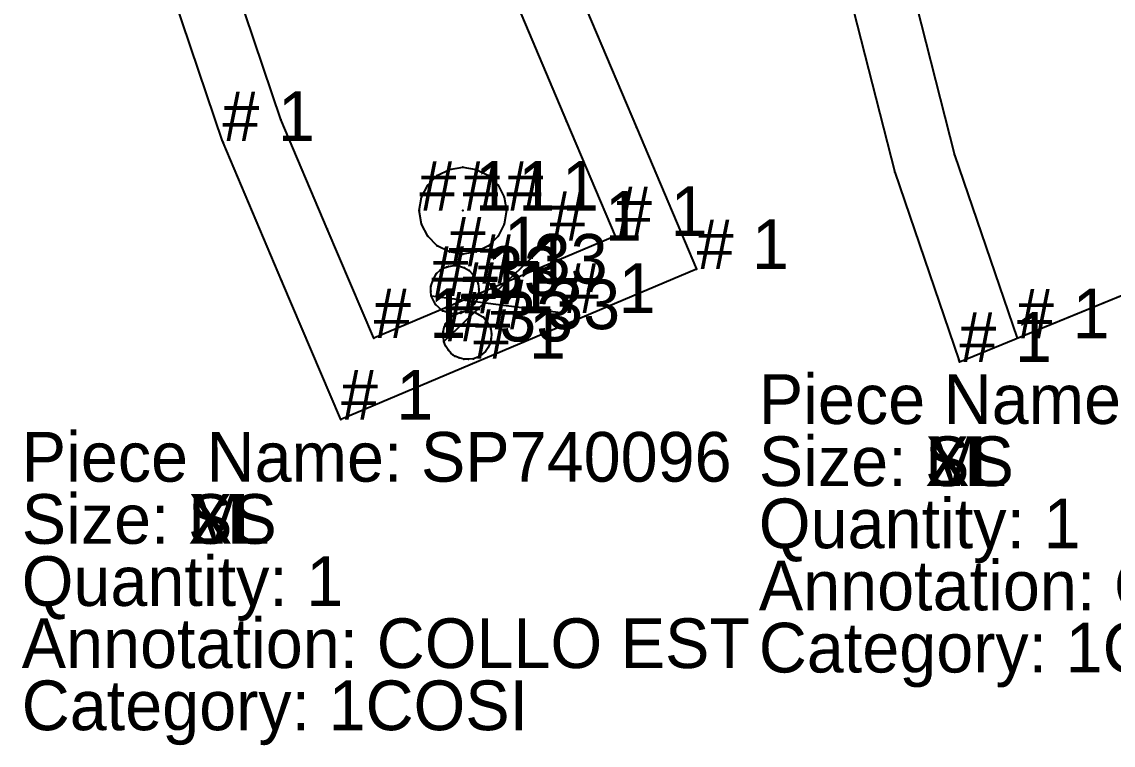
# Model space of a CAD drawing. Extents: x -10 to 8445, y -315 to 270.
# Drawn here: x 6908.9 to 7084.5, y -314.7 to -198.3 of the extents above; entities that cross this region are included whole.
import ezdxf

# ---------------------------------------------------------------- set-up
doc = ezdxf.new("R2010")
doc.units = 0

# ---------------------------------------------------------------- blocks, each defined once
blk = doc.blocks.new('SP740096-S_XS')
at = {"layer": '1'}
blk.add_lwpolyline([(-10631.1338, -549.8806), (-10628.5938, -584.0422), (-10624.9824, -618.1099), (-10621.7949, -637.6219), (-10617.8486, -656.9976), (-10613.7324, -673.5948), (-10608.8721, -689.9926), (-10599.2227, -712.7821), (-10589.5732, -735.5717), (-10646.7822, -759.7946), (-10656.2656, -737.5006), (-10665.748, -715.2067), (-10665.79, -715.0944), (-10665.832, -714.9781), (-10676.1504, -684.3038), (-10684.127, -652.9346), (-10690.3311, -618.1394), (-10694.0996, -582.9922), (-10694.1143, -582.8416), (-10696.0039, -560.3665)], dxfattribs=at)
at = {"layer": '13'}
blk.add_point((-10627.1709, -726.1744), dxfattribs=at)
at = {"layer": '14'}
blk.add_lwpolyline([(-10641.1172, -550.4667), (-10638.5469, -584.9994), (-10634.8965, -619.4321), (-10631.6436, -639.3873), (-10627.6045, -659.1956), (-10623.3271, -676.4185), (-10618.2773, -693.4279), (-10610.4805, -711.8448), (-10602.6846, -730.262), (-10641.4873, -746.6931), (-10648.9707, -729.1051), (-10656.4531, -711.5172), (-10666.5459, -681.5605), (-10674.3301, -650.9272), (-10680.4248, -616.6952), (-10684.1367, -582.1285), (-10686.0166, -559.8419)], dxfattribs=at)
at = {"layer": '2'}
for p in [(-10656.4531, -711.5172), (-10610.4805, -711.8448), (-10599.2227, -712.7821), (-10665.748, -715.2067), (-10627.1709, -719.1744), (-10634.1709, -726.1744), (-10634.1709, -726.1744), (-10620.1709, -726.1744), (-10620.1709, -726.1744), (-10648.9707, -729.1051), (-10613.2275, -731.0128), (-10602.6846, -730.262), (-10627.1709, -733.1744), (-10630.1699, -735.3966), (-10629.8164, -735.2682), (-10629.4629, -735.1398), (-10629.459, -735.1378), (-10627.7246, -735.0997), (-10631.3887, -736.3136), (-10626.1465, -735.8077), (-10625.0234, -737.1232), (-10589.5732, -735.5717), (-10656.2656, -737.5006), (-10632.3418, -738.3722), (-10624.7031, -737.9327), (-10624.7031, -737.9327), (-10632.2979, -739.1329), (-10632.2568, -739.8956), (-10632.2539, -739.8937), (-10632.2539, -739.8937), (-10624.6699, -739.6622), (-10630.4551, -742.2736), (-10627.4492, -742.4611), (-10627.4453, -742.4591), (-10626.6934, -742.339), (-10626.6885, -742.3634), (-10625.3779, -741.2394), (-10628.8184, -743.1251), (-10628.1338, -742.7931), (-10627.5029, -742.6847), (-10627.499, -742.6827), (-10625.1855, -742.5499), (-10624.5273, -742.9352), (-10623.8701, -743.3204), (-10611.0322, -742.63), (-10630.334, -745.7003), (-10629.833, -744.2628), (-10622.9551, -744.5372), (-10622.6895, -745.255), (-10622.6895, -745.255), (-10641.4873, -746.6931), (-10630.2861, -746.4596), (-10630.2383, -747.2189), (-10630.2383, -747.2189), (-10630.2344, -747.2169), (-10622.5986, -746.7706), (-10629.9746, -747.9357), (-10629.0625, -749.1505), (-10624.1162, -749.3439), (-10623.0996, -748.2072), (-10628.4414, -749.5968), (-10627.0059, -750.0997), (-10626.2461, -750.0529), (-10625.4854, -750.006), (-10625.4824, -750.005), (-10646.7822, -759.7946)]:
    blk.add_point(p, dxfattribs=at)
at = {"layer": '3'}
for p in [(-10665.832, -714.9781), (-10665.79, -715.0944), (-10629.332, -719.5222), (-10625.0088, -719.5222), (-10631.2813, -720.5179), (-10623.0605, -720.5179), (-10632.8271, -722.0647), (-10621.5146, -722.0647), (-10633.8232, -724.0132), (-10620.5186, -724.0132), (-10633.8223, -728.3358), (-10620.5195, -728.3358), (-10632.8271, -730.2842), (-10631.2803, -731.8311), (-10623.0615, -731.8311), (-10621.5146, -730.2842), (-10629.332, -732.8268), (-10625.0098, -732.8268), (-10628.5938, -735.0223), (-10626.8955, -735.3663), (-10630.8438, -735.762), (-10625.5488, -736.4357), (-10631.9658, -737.2935), (-10624.5908, -738.7963), (-10624.9375, -740.4913), (-10631.5898, -741.2628), (-10626.0049, -741.8396), (-10625.9326, -742.4076), (-10629.376, -743.6383), (-10629.0195, -742.7728), (-10623.3799, -743.9116), (-10630.1523, -744.9524), (-10622.7852, -744.8904), (-10622.7783, -747.5134), (-10622.5684, -746.0082), (-10629.5508, -748.5604), (-10628.7773, -749.4006), (-10623.5518, -748.8252), (-10627.7383, -749.8815), (-10624.7666, -749.7413)]:
    blk.add_point(p, dxfattribs=at)
at = {"layer": '4'}
blk.add_point((-10665.832, -714.9781, 10), dxfattribs=at)
at = {"layer": '8'}
for points in [[(-10634.1709, -726.1744), (-10633.8232, -724.0132), (-10632.8271, -722.0647), (-10631.2813, -720.5179), (-10629.332, -719.5222), (-10627.1709, -719.1744), (-10625.0088, -719.5222), (-10623.0605, -720.5179), (-10621.5146, -722.0647), (-10620.5186, -724.0132), (-10620.1709, -726.1744)], [(-10620.1709, -726.1744), (-10620.5195, -728.3358), (-10621.5146, -730.2842), (-10623.0615, -731.8311), (-10625.0098, -732.8268), (-10627.1709, -733.1744), (-10629.332, -732.8268), (-10631.2803, -731.8311), (-10632.8271, -730.2842), (-10633.8223, -728.3358), (-10634.1709, -726.1744)], [(-10630.2344, -747.2169), (-10613.2275, -731.0128)], [(-10632.2539, -739.8937), (-10632.2979, -739.1329), (-10632.3418, -738.3722), (-10631.9658, -737.2935), (-10631.3887, -736.3136), (-10630.8438, -735.762), (-10630.1699, -735.3966), (-10629.8164, -735.2682), (-10629.4629, -735.1398)], [(-10629.459, -735.1378), (-10628.5938, -735.0223), (-10627.7246, -735.0997), (-10626.8955, -735.3663), (-10626.1465, -735.8077), (-10625.5488, -736.4357), (-10625.0234, -737.1232), (-10624.7031, -737.9327)], [(-10624.7031, -737.9327), (-10624.5908, -738.7963), (-10624.6699, -739.6622), (-10624.9375, -740.4913), (-10625.3779, -741.2394), (-10626.0049, -741.8396), (-10626.6885, -742.3634), (-10627.499, -742.6827)], [(-10632.2568, -739.8956), (-10611.0322, -742.63)], [(-10627.5029, -742.6847), (-10629.0195, -742.7728), (-10630.4551, -742.2736), (-10631.5898, -741.2628), (-10632.2539, -739.8937)], [(-10630.2383, -747.2189), (-10630.2861, -746.4596), (-10630.334, -745.7003), (-10630.1523, -744.9524), (-10629.833, -744.2628), (-10629.376, -743.6383), (-10628.8184, -743.1251), (-10628.1338, -742.7931), (-10627.4492, -742.4611)], [(-10627.4453, -742.4591), (-10626.6934, -742.339), (-10625.9326, -742.4076), (-10625.1855, -742.5499), (-10624.5273, -742.9352), (-10623.8701, -743.3204), (-10623.3799, -743.9116), (-10622.9551, -744.5372), (-10622.7852, -744.8904), (-10622.6895, -745.255)], [(-10622.6895, -745.255), (-10622.5684, -746.0082), (-10622.5986, -746.7706), (-10622.7783, -747.5134), (-10623.0996, -748.2072), (-10623.5518, -748.8252), (-10624.1162, -749.3439), (-10624.7666, -749.7413), (-10625.4824, -750.005)], [(-10625.4854, -750.006), (-10626.2461, -750.0529), (-10627.0059, -750.0997), (-10627.7383, -749.8815), (-10628.4414, -749.5968), (-10628.7773, -749.4006), (-10629.0625, -749.1505), (-10629.5508, -748.5604), (-10629.9746, -747.9357), (-10630.2383, -747.2189)]]:
    blk.add_lwpolyline(points, dxfattribs=at)
at = {"layer": '1'}
for s, p in [('Piece Name: SP740096', (-10698.126, -769.7946)), ('Size: XS', (-10698.126, -779.7946))]:
    blk.add_text(s, height=8, dxfattribs=at).set_placement(p)
blk = doc.blocks.new('SP740096-S_S')
at = {"layer": '1'}
blk.add_lwpolyline([(-10631.1338, -549.881), (-10628.5938, -584.042), (-10624.9824, -618.11), (-10621.7959, -637.622), (-10617.8496, -656.998), (-10613.7324, -673.595), (-10608.8721, -689.993), (-10599.2236, -712.782), (-10589.5742, -735.572), (-10646.7822, -759.795), (-10656.2656, -737.501), (-10665.748, -715.207), (-10665.79, -715.095), (-10665.832, -714.978), (-10676.1504, -684.304), (-10684.1279, -652.935), (-10690.332, -618.14), (-10694.0996, -582.992), (-10694.1143, -582.841), (-10696.0039, -560.367)], dxfattribs=at)
at = {"layer": '13'}
blk.add_point((-10627.1719, -726.174), dxfattribs=at)
at = {"layer": '14'}
blk.add_lwpolyline([(-10641.1182, -550.467), (-10638.5479, -584.999), (-10634.8965, -619.432), (-10631.6436, -639.387), (-10627.6035, -659.196), (-10623.3281, -676.418), (-10618.2783, -693.428), (-10610.4805, -711.845), (-10602.6855, -730.262), (-10641.4883, -746.693), (-10648.9717, -729.105), (-10656.4541, -711.517), (-10666.5459, -681.561), (-10674.3301, -650.927), (-10680.4238, -616.695), (-10684.1377, -582.129), (-10686.0176, -559.842)], dxfattribs=at)
at = {"layer": '2'}
for p in [(-10656.4541, -711.517), (-10610.4805, -711.845), (-10599.2236, -712.782), (-10665.748, -715.207), (-10627.1719, -719.174), (-10634.1719, -726.174), (-10634.1719, -726.1741), (-10620.1719, -726.174), (-10620.1719, -726.1741), (-10648.9717, -729.105), (-10613.2275, -731.013), (-10602.6855, -730.262), (-10627.1719, -733.174), (-10630.1699, -735.397), (-10629.8164, -735.268), (-10629.4639, -735.14), (-10629.46, -735.138), (-10627.7256, -735.1), (-10631.3896, -736.314), (-10626.1465, -735.808), (-10625.0244, -737.123), (-10589.5742, -735.572), (-10656.2656, -737.501), (-10632.3418, -738.372), (-10624.7041, -737.9329), (-10624.7041, -737.933), (-10632.2979, -739.133), (-10632.2578, -739.896), (-10632.2539, -739.8939), (-10632.2539, -739.894), (-10624.6699, -739.662), (-10630.4561, -742.274), (-10627.4502, -742.461), (-10627.4463, -742.459), (-10626.6943, -742.339), (-10626.6885, -742.363), (-10625.3779, -741.239), (-10628.8184, -743.125), (-10628.1338, -742.793), (-10627.5039, -742.685), (-10627.5, -742.683), (-10625.1855, -742.55), (-10624.5283, -742.935), (-10623.8701, -743.32), (-10611.0322, -742.63), (-10630.334, -745.7), (-10629.834, -744.263), (-10622.9561, -744.537), (-10622.6904, -745.2549), (-10622.6904, -745.255), (-10641.4883, -746.693), (-10630.2861, -746.46), (-10630.2383, -747.2189), (-10630.2383, -747.219), (-10630.2344, -747.217), (-10622.5996, -746.771), (-10629.9756, -747.936), (-10629.0615, -749.151), (-10624.1162, -749.344), (-10623.0996, -748.207), (-10628.4424, -749.597), (-10627.0059, -750.1), (-10626.2461, -750.053), (-10625.4863, -750.006), (-10625.4824, -750.005), (-10646.7822, -759.795)]:
    blk.add_point(p, dxfattribs=at)
at = {"layer": '3'}
for p in [(-10665.832, -714.978), (-10665.79, -715.095), (-10629.332, -719.522), (-10625.0098, -719.522), (-10631.2822, -720.518), (-10623.0615, -720.518), (-10632.8281, -722.065), (-10621.5156, -722.065), (-10633.8242, -724.013), (-10620.5195, -724.013), (-10633.8223, -728.336), (-10620.5195, -728.336), (-10632.8281, -730.284), (-10631.2803, -731.831), (-10623.0615, -731.831), (-10621.5156, -730.284), (-10629.332, -732.827), (-10625.0098, -732.827), (-10628.5938, -735.022), (-10626.8965, -735.366), (-10630.8438, -735.762), (-10625.5498, -736.436), (-10631.9658, -737.293), (-10624.5918, -738.796), (-10624.9385, -740.491), (-10631.5898, -741.263), (-10626.0059, -741.84), (-10625.9336, -742.408), (-10629.376, -743.638), (-10629.0195, -742.773), (-10623.3799, -743.912), (-10630.1523, -744.952), (-10622.7861, -744.89), (-10622.7783, -747.513), (-10622.5684, -746.008), (-10629.5518, -748.56), (-10628.7783, -749.401), (-10623.5518, -748.825), (-10627.7383, -749.882), (-10624.7676, -749.741)]:
    blk.add_point(p, dxfattribs=at)
at = {"layer": '4'}
blk.add_point((-10665.832, -714.978, 10), dxfattribs=at)
at = {"layer": '8'}
for points in [[(-10634.1719, -726.174), (-10633.8242, -724.013), (-10632.8281, -722.065), (-10631.2822, -720.518), (-10629.332, -719.522), (-10627.1719, -719.174), (-10625.0098, -719.522), (-10623.0615, -720.518), (-10621.5156, -722.065), (-10620.5195, -724.013), (-10620.1719, -726.174)], [(-10620.1719, -726.1741), (-10620.5195, -728.336), (-10621.5156, -730.284), (-10623.0615, -731.831), (-10625.0098, -732.827), (-10627.1719, -733.174), (-10629.332, -732.827), (-10631.2803, -731.831), (-10632.8281, -730.284), (-10633.8223, -728.336), (-10634.1719, -726.1741)], [(-10630.2344, -747.217), (-10613.2275, -731.013)], [(-10632.2539, -739.8939), (-10632.2979, -739.133), (-10632.3418, -738.372), (-10631.9658, -737.293), (-10631.3896, -736.314), (-10630.8438, -735.762), (-10630.1699, -735.397), (-10629.8164, -735.268), (-10629.4639, -735.14)], [(-10629.46, -735.138), (-10628.5938, -735.022), (-10627.7256, -735.1), (-10626.8965, -735.366), (-10626.1465, -735.808), (-10625.5498, -736.436), (-10625.0244, -737.123), (-10624.7041, -737.9329)], [(-10624.7041, -737.933), (-10624.5918, -738.796), (-10624.6699, -739.662), (-10624.9385, -740.491), (-10625.3779, -741.239), (-10626.0059, -741.84), (-10626.6885, -742.363), (-10627.5, -742.683)], [(-10632.2578, -739.896), (-10611.0322, -742.63)], [(-10627.5039, -742.685), (-10629.0195, -742.773), (-10630.4561, -742.274), (-10631.5898, -741.263), (-10632.2539, -739.894)], [(-10630.2383, -747.2189), (-10630.2861, -746.46), (-10630.334, -745.7), (-10630.1523, -744.952), (-10629.834, -744.263), (-10629.376, -743.638), (-10628.8184, -743.125), (-10628.1338, -742.793), (-10627.4502, -742.461)], [(-10627.4463, -742.459), (-10626.6943, -742.339), (-10625.9336, -742.408), (-10625.1855, -742.55), (-10624.5283, -742.935), (-10623.8701, -743.32), (-10623.3799, -743.912), (-10622.9561, -744.537), (-10622.7861, -744.89), (-10622.6904, -745.2549)], [(-10622.6904, -745.255), (-10622.5684, -746.008), (-10622.5996, -746.771), (-10622.7783, -747.513), (-10623.0996, -748.207), (-10623.5518, -748.825), (-10624.1162, -749.344), (-10624.7676, -749.741), (-10625.4824, -750.005)], [(-10625.4863, -750.006), (-10626.2461, -750.053), (-10627.0059, -750.1), (-10627.7383, -749.882), (-10628.4424, -749.597), (-10628.7783, -749.401), (-10629.0615, -749.151), (-10629.5518, -748.56), (-10629.9756, -747.936), (-10630.2383, -747.219)]]:
    blk.add_lwpolyline(points, dxfattribs=at)
at = {"layer": '1'}
for s, p in [('# 1', (-10665.832, -714.978)), ('# 1', (-10589.5742, -735.572)), ('# 1', (-10646.7822, -759.795)), ('Piece Name: SP740096', (-10698.126, -769.7946)), ('Size: S', (-10698.126, -779.7946)), ('Quantity: 1', (-10698.126, -789.7946)), ('Annotation: COLLO EST', (-10698.126, -799.7946)), ('Category: 1COSI', (-10698.126, -809.7946))]:
    blk.add_text(s, height=8, dxfattribs=at).set_placement(p)
at = {"layer": '13'}
blk.add_text('# 1', height=8, dxfattribs=at).set_placement((-10627.1719, -726.174))
at = {"layer": '14'}
for p in [(-10602.6855, -730.262), (-10641.4883, -746.693)]:
    blk.add_text('# 1', height=8, dxfattribs=at).set_placement(p)
at = {"layer": '2'}
for s, p in [('# 1', (-10634.1719, -726.174)), ('# 1', (-10634.1719, -726.1741)), ('# 1', (-10620.1719, -726.174)), ('# 1', (-10620.1719, -726.1741)), ('# 1', (-10613.2275, -731.013)), ('# 1', (-10602.6855, -730.262)), ('# 1', (-10629.4639, -735.14)), ('# 1', (-10629.46, -735.138)), ('# 1', (-10589.5742, -735.572)), ('# 33', (-10624.7041, -737.9329)), ('# 1', (-10624.7041, -737.933)), ('# 1', (-10632.2578, -739.896)), ('# 33', (-10632.2539, -739.8939)), ('# 1', (-10632.2539, -739.894)), ('# 1', (-10627.5039, -742.685)), ('# 1', (-10627.5, -742.683)), ('# 1', (-10627.4502, -742.461)), ('# 1', (-10627.4463, -742.459)), ('# 1', (-10611.0322, -742.63)), ('# 33', (-10622.6904, -745.2549)), ('# 1', (-10641.4883, -746.693)), ('# 1', (-10622.6904, -745.255)), ('# 33', (-10630.2383, -747.2189)), ('# 1', (-10630.2383, -747.219)), ('# 1', (-10630.2344, -747.217)), ('# 1', (-10625.4863, -750.006)), ('# 1', (-10625.4824, -750.005)), ('# 1', (-10646.7822, -759.795))]:
    blk.add_text(s, height=8, dxfattribs=at).set_placement(p)
at = {"layer": '3'}
blk.add_text('# 1', height=8, dxfattribs=at).set_placement((-10665.832, -714.978))
at = {"layer": '4'}
blk.add_text('# 1', height=8, dxfattribs=at).set_placement((-10665.832, -714.978))
at = {"layer": '8'}
for s, p in [('# 1', (-10634.1719, -726.174)), ('# 1', (-10634.1719, -726.1741)), ('# 1', (-10620.1719, -726.174)), ('# 1', (-10620.1719, -726.1741)), ('# 1', (-10613.2275, -731.013)), ('# 1', (-10629.4639, -735.14)), ('# 1', (-10629.46, -735.138)), ('# 33', (-10624.7041, -737.9329)), ('# 1', (-10624.7041, -737.933)), ('# 1', (-10632.2578, -739.896)), ('# 33', (-10632.2539, -739.8939)), ('# 1', (-10632.2539, -739.894)), ('# 1', (-10627.5039, -742.685)), ('# 1', (-10627.5, -742.683)), ('# 1', (-10627.4502, -742.461)), ('# 1', (-10627.4463, -742.459)), ('# 1', (-10611.0322, -742.63)), ('# 33', (-10622.6904, -745.2549)), ('# 1', (-10622.6904, -745.255)), ('# 33', (-10630.2383, -747.2189)), ('# 1', (-10630.2383, -747.219)), ('# 1', (-10630.2344, -747.217)), ('# 1', (-10625.4863, -750.006)), ('# 1', (-10625.4824, -750.005))]:
    blk.add_text(s, height=8, dxfattribs=at).set_placement(p)
blk = doc.blocks.new('SP740096-S_M')
at = {"layer": '1'}
blk.add_lwpolyline([(-10631.1338, -549.8806), (-10628.5938, -584.0422), (-10624.9824, -618.1099), (-10621.7949, -637.6219), (-10617.8486, -656.9976), (-10613.7324, -673.5948), (-10608.8721, -689.9926), (-10599.2227, -712.7821), (-10589.5732, -735.5717), (-10646.7822, -759.7946), (-10656.2656, -737.5006), (-10665.748, -715.2067), (-10665.79, -715.0944), (-10665.832, -714.9781), (-10676.1504, -684.3038), (-10684.127, -652.9346), (-10690.3311, -618.1394), (-10694.0996, -582.9922), (-10694.1143, -582.8416), (-10696.0039, -560.3665)], dxfattribs=at)
at = {"layer": '13'}
blk.add_point((-10627.1709, -726.1744), dxfattribs=at)
at = {"layer": '14'}
blk.add_lwpolyline([(-10641.1172, -550.4667), (-10638.5469, -584.9994), (-10634.8965, -619.4321), (-10631.6436, -639.3873), (-10627.6045, -659.1956), (-10623.3271, -676.4185), (-10618.2773, -693.4279), (-10610.4805, -711.8448), (-10602.6846, -730.262), (-10641.4873, -746.6931), (-10648.9707, -729.1051), (-10656.4531, -711.5172), (-10666.5459, -681.5605), (-10674.3301, -650.9272), (-10680.4248, -616.6952), (-10684.1367, -582.1285), (-10686.0166, -559.8419)], dxfattribs=at)
at = {"layer": '2'}
for p in [(-10656.4531, -711.5172), (-10610.4805, -711.8448), (-10599.2227, -712.7821), (-10665.748, -715.2067), (-10627.1709, -719.1744), (-10634.1709, -726.1744), (-10634.1709, -726.1744), (-10620.1709, -726.1744), (-10620.1709, -726.1744), (-10648.9707, -729.1051), (-10613.2275, -731.0128), (-10602.6846, -730.262), (-10627.1709, -733.1744), (-10630.1699, -735.3966), (-10629.8164, -735.2682), (-10629.4629, -735.1398), (-10629.459, -735.1378), (-10627.7246, -735.0997), (-10631.3887, -736.3136), (-10626.1465, -735.8077), (-10625.0234, -737.1232), (-10589.5732, -735.5717), (-10656.2656, -737.5006), (-10632.3418, -738.3722), (-10624.7031, -737.9327), (-10624.7031, -737.9327), (-10632.2979, -739.1329), (-10632.2568, -739.8956), (-10632.2539, -739.8937), (-10632.2539, -739.8937), (-10624.6699, -739.6622), (-10630.4551, -742.2736), (-10627.4492, -742.4611), (-10627.4453, -742.4591), (-10626.6934, -742.339), (-10626.6885, -742.3634), (-10625.3779, -741.2394), (-10628.8184, -743.1251), (-10628.1338, -742.7931), (-10627.5029, -742.6847), (-10627.499, -742.6827), (-10625.1855, -742.5499), (-10624.5273, -742.9352), (-10623.8701, -743.3204), (-10611.0322, -742.63), (-10630.334, -745.7003), (-10629.833, -744.2628), (-10622.9551, -744.5372), (-10622.6895, -745.255), (-10622.6895, -745.255), (-10641.4873, -746.6931), (-10630.2861, -746.4596), (-10630.2383, -747.2189), (-10630.2383, -747.2189), (-10630.2344, -747.2169), (-10622.5986, -746.7706), (-10629.9746, -747.9357), (-10629.0625, -749.1505), (-10624.1162, -749.3439), (-10623.0996, -748.2072), (-10628.4414, -749.5968), (-10627.0059, -750.0997), (-10626.2461, -750.0529), (-10625.4854, -750.006), (-10625.4824, -750.005), (-10646.7822, -759.7946)]:
    blk.add_point(p, dxfattribs=at)
at = {"layer": '3'}
for p in [(-10665.832, -714.9781), (-10665.79, -715.0944), (-10629.332, -719.5222), (-10625.0088, -719.5222), (-10631.2813, -720.5179), (-10623.0605, -720.5179), (-10632.8271, -722.0647), (-10621.5146, -722.0647), (-10633.8232, -724.0132), (-10620.5186, -724.0132), (-10633.8223, -728.3358), (-10620.5195, -728.3358), (-10632.8271, -730.2842), (-10631.2803, -731.8311), (-10623.0615, -731.8311), (-10621.5146, -730.2842), (-10629.332, -732.8268), (-10625.0098, -732.8268), (-10628.5938, -735.0223), (-10626.8955, -735.3663), (-10630.8438, -735.762), (-10625.5488, -736.4357), (-10631.9658, -737.2935), (-10624.5908, -738.7963), (-10624.9375, -740.4913), (-10631.5898, -741.2628), (-10626.0049, -741.8396), (-10625.9326, -742.4076), (-10629.376, -743.6383), (-10629.0195, -742.7728), (-10623.3799, -743.9116), (-10630.1523, -744.9524), (-10622.7852, -744.8904), (-10622.7783, -747.5134), (-10622.5684, -746.0082), (-10629.5508, -748.5604), (-10628.7773, -749.4006), (-10623.5518, -748.8252), (-10627.7383, -749.8815), (-10624.7666, -749.7413)]:
    blk.add_point(p, dxfattribs=at)
at = {"layer": '4'}
blk.add_point((-10665.832, -714.9781, 10), dxfattribs=at)
at = {"layer": '8'}
for points in [[(-10634.1709, -726.1744), (-10633.8232, -724.0132), (-10632.8271, -722.0647), (-10631.2813, -720.5179), (-10629.332, -719.5222), (-10627.1709, -719.1744), (-10625.0088, -719.5222), (-10623.0605, -720.5179), (-10621.5146, -722.0647), (-10620.5186, -724.0132), (-10620.1709, -726.1744)], [(-10620.1709, -726.1744), (-10620.5195, -728.3358), (-10621.5146, -730.2842), (-10623.0615, -731.8311), (-10625.0098, -732.8268), (-10627.1709, -733.1744), (-10629.332, -732.8268), (-10631.2803, -731.8311), (-10632.8271, -730.2842), (-10633.8223, -728.3358), (-10634.1709, -726.1744)], [(-10630.2344, -747.2169), (-10613.2275, -731.0128)], [(-10632.2539, -739.8937), (-10632.2979, -739.1329), (-10632.3418, -738.3722), (-10631.9658, -737.2935), (-10631.3887, -736.3136), (-10630.8438, -735.762), (-10630.1699, -735.3966), (-10629.8164, -735.2682), (-10629.4629, -735.1398)], [(-10629.459, -735.1378), (-10628.5938, -735.0223), (-10627.7246, -735.0997), (-10626.8955, -735.3663), (-10626.1465, -735.8077), (-10625.5488, -736.4357), (-10625.0234, -737.1232), (-10624.7031, -737.9327)], [(-10624.7031, -737.9327), (-10624.5908, -738.7963), (-10624.6699, -739.6622), (-10624.9375, -740.4913), (-10625.3779, -741.2394), (-10626.0049, -741.8396), (-10626.6885, -742.3634), (-10627.499, -742.6827)], [(-10632.2568, -739.8956), (-10611.0322, -742.63)], [(-10627.5029, -742.6847), (-10629.0195, -742.7728), (-10630.4551, -742.2736), (-10631.5898, -741.2628), (-10632.2539, -739.8937)], [(-10630.2383, -747.2189), (-10630.2861, -746.4596), (-10630.334, -745.7003), (-10630.1523, -744.9524), (-10629.833, -744.2628), (-10629.376, -743.6383), (-10628.8184, -743.1251), (-10628.1338, -742.7931), (-10627.4492, -742.4611)], [(-10627.4453, -742.4591), (-10626.6934, -742.339), (-10625.9326, -742.4076), (-10625.1855, -742.5499), (-10624.5273, -742.9352), (-10623.8701, -743.3204), (-10623.3799, -743.9116), (-10622.9551, -744.5372), (-10622.7852, -744.8904), (-10622.6895, -745.255)], [(-10622.6895, -745.255), (-10622.5684, -746.0082), (-10622.5986, -746.7706), (-10622.7783, -747.5134), (-10623.0996, -748.2072), (-10623.5518, -748.8252), (-10624.1162, -749.3439), (-10624.7666, -749.7413), (-10625.4824, -750.005)], [(-10625.4854, -750.006), (-10626.2461, -750.0529), (-10627.0059, -750.0997), (-10627.7383, -749.8815), (-10628.4414, -749.5968), (-10628.7773, -749.4006), (-10629.0625, -749.1505), (-10629.5508, -748.5604), (-10629.9746, -747.9357), (-10630.2383, -747.2189)]]:
    blk.add_lwpolyline(points, dxfattribs=at)
at = {"layer": '1'}
for s, p in [('Piece Name: SP740096', (-10698.126, -769.7946)), ('Size: M', (-10698.126, -779.7946))]:
    blk.add_text(s, height=8, dxfattribs=at).set_placement(p)
blk = doc.blocks.new('SP740096-S_L')
at = {"layer": '1'}
blk.add_lwpolyline([(-10631.1338, -549.8806), (-10628.5938, -584.0422), (-10624.9824, -618.1099), (-10621.7949, -637.6219), (-10617.8486, -656.9976), (-10613.7324, -673.5948), (-10608.8721, -689.9926), (-10599.2227, -712.7821), (-10589.5732, -735.5717), (-10646.7822, -759.7946), (-10656.2656, -737.5006), (-10665.748, -715.2067), (-10665.79, -715.0944), (-10665.832, -714.9781), (-10676.1504, -684.3038), (-10684.127, -652.9346), (-10690.3301, -618.1394), (-10694.0996, -582.9922), (-10694.1143, -582.8416), (-10696.0039, -560.3665)], dxfattribs=at)
at = {"layer": '13'}
blk.add_point((-10627.1709, -726.1744), dxfattribs=at)
at = {"layer": '14'}
blk.add_lwpolyline([(-10641.1172, -550.4667), (-10638.5469, -584.9994), (-10634.8965, -619.4321), (-10631.6426, -639.3873), (-10627.6045, -659.1956), (-10623.3262, -676.4185), (-10618.2773, -693.4279), (-10610.4805, -711.8448), (-10602.6846, -730.262), (-10641.4873, -746.6931), (-10648.9707, -729.1051), (-10656.4531, -711.5172), (-10666.5459, -681.5603), (-10674.3301, -650.9272), (-10680.4248, -616.6952), (-10684.1367, -582.1285), (-10686.0176, -559.8419)], dxfattribs=at)
at = {"layer": '2'}
for p in [(-10656.4531, -711.5172), (-10610.4805, -711.8448), (-10599.2227, -712.7821), (-10665.748, -715.2067), (-10627.1709, -719.1744), (-10634.1709, -726.1744), (-10634.1709, -726.1744), (-10620.1709, -726.1744), (-10620.1709, -726.1744), (-10648.9707, -729.1051), (-10613.2275, -731.0128), (-10602.6846, -730.262), (-10627.1709, -733.1744), (-10630.1699, -735.3966), (-10629.8164, -735.2682), (-10629.4629, -735.1398), (-10629.459, -735.1378), (-10627.7246, -735.0997), (-10631.3887, -736.3136), (-10626.1465, -735.8077), (-10625.0234, -737.1232), (-10589.5732, -735.5717), (-10656.2656, -737.5006), (-10632.3418, -738.3722), (-10624.7031, -737.9327), (-10624.7031, -737.9327), (-10632.2979, -739.1329), (-10632.2568, -739.8956), (-10632.2539, -739.8937), (-10632.2539, -739.8937), (-10624.6699, -739.6622), (-10630.4551, -742.2736), (-10627.4492, -742.4611), (-10627.4453, -742.4591), (-10626.6934, -742.339), (-10626.6885, -742.3634), (-10625.3779, -741.2394), (-10628.8184, -743.1251), (-10628.1338, -742.7931), (-10627.5029, -742.6847), (-10627.499, -742.6827), (-10625.1855, -742.5499), (-10624.5273, -742.9352), (-10623.8701, -743.3204), (-10611.0322, -742.63), (-10630.334, -745.7003), (-10629.833, -744.2628), (-10622.9551, -744.5372), (-10622.6895, -745.255), (-10622.6895, -745.255), (-10641.4873, -746.6931), (-10630.2861, -746.4596), (-10630.2383, -747.2189), (-10630.2383, -747.2189), (-10630.2344, -747.2169), (-10622.5986, -746.7706), (-10629.9746, -747.9357), (-10629.0625, -749.1505), (-10624.1162, -749.3439), (-10623.0996, -748.2072), (-10628.4414, -749.5968), (-10627.0059, -750.0997), (-10626.2461, -750.0529), (-10625.4854, -750.006), (-10625.4824, -750.005), (-10646.7822, -759.7946)]:
    blk.add_point(p, dxfattribs=at)
at = {"layer": '3'}
for p in [(-10665.832, -714.9781), (-10665.79, -715.0944), (-10629.332, -719.5221), (-10625.0098, -719.5221), (-10631.2813, -720.5178), (-10623.0615, -720.5178), (-10632.8271, -722.0647), (-10621.5146, -722.0647), (-10633.8232, -724.0131), (-10620.5186, -724.0132), (-10633.8223, -728.3357), (-10620.5195, -728.3357), (-10632.8281, -730.2842), (-10631.2803, -731.8311), (-10623.0615, -731.8311), (-10621.5146, -730.2842), (-10629.332, -732.8268), (-10625.0098, -732.8268), (-10628.5938, -735.0223), (-10626.8955, -735.3663), (-10630.8438, -735.762), (-10625.5488, -736.4357), (-10631.9658, -737.2935), (-10624.5908, -738.7963), (-10624.9375, -740.4913), (-10631.5898, -741.2628), (-10626.0049, -741.8396), (-10625.9326, -742.4076), (-10629.376, -743.6383), (-10629.0195, -742.7728), (-10623.3799, -743.9116), (-10630.1523, -744.9524), (-10622.7852, -744.8904), (-10622.7783, -747.5134), (-10622.5684, -746.0082), (-10629.5508, -748.5604), (-10628.7773, -749.4006), (-10623.5518, -748.8252), (-10627.7383, -749.8815), (-10624.7666, -749.7413)]:
    blk.add_point(p, dxfattribs=at)
at = {"layer": '4'}
blk.add_point((-10665.832, -714.9781, 10), dxfattribs=at)
at = {"layer": '8'}
for points in [[(-10634.1709, -726.1744), (-10633.8232, -724.0131), (-10632.8271, -722.0647), (-10631.2813, -720.5178), (-10629.332, -719.5221), (-10627.1709, -719.1744), (-10625.0098, -719.5221), (-10623.0615, -720.5178), (-10621.5146, -722.0647), (-10620.5186, -724.0132), (-10620.1709, -726.1744)], [(-10620.1709, -726.1744), (-10620.5195, -728.3357), (-10621.5146, -730.2842), (-10623.0615, -731.8311), (-10625.0098, -732.8268), (-10627.1709, -733.1744), (-10629.332, -732.8268), (-10631.2803, -731.8311), (-10632.8281, -730.2842), (-10633.8223, -728.3357), (-10634.1709, -726.1744)], [(-10630.2344, -747.2169), (-10613.2275, -731.0128)], [(-10632.2539, -739.8937), (-10632.2979, -739.1329), (-10632.3418, -738.3722), (-10631.9658, -737.2935), (-10631.3887, -736.3136), (-10630.8438, -735.762), (-10630.1699, -735.3966), (-10629.8164, -735.2682), (-10629.4629, -735.1398)], [(-10629.459, -735.1378), (-10628.5938, -735.0223), (-10627.7246, -735.0997), (-10626.8955, -735.3663), (-10626.1465, -735.8077), (-10625.5488, -736.4357), (-10625.0234, -737.1232), (-10624.7031, -737.9327)], [(-10624.7031, -737.9327), (-10624.5908, -738.7963), (-10624.6699, -739.6622), (-10624.9375, -740.4913), (-10625.3779, -741.2394), (-10626.0049, -741.8396), (-10626.6885, -742.3634), (-10627.499, -742.6827)], [(-10632.2568, -739.8956), (-10611.0322, -742.63)], [(-10627.5029, -742.6847), (-10629.0195, -742.7728), (-10630.4551, -742.2736), (-10631.5898, -741.2628), (-10632.2539, -739.8937)], [(-10630.2383, -747.2189), (-10630.2861, -746.4596), (-10630.334, -745.7003), (-10630.1523, -744.9524), (-10629.833, -744.2628), (-10629.376, -743.6383), (-10628.8184, -743.1251), (-10628.1338, -742.7931), (-10627.4492, -742.4611)], [(-10627.4453, -742.4591), (-10626.6934, -742.339), (-10625.9326, -742.4076), (-10625.1855, -742.5499), (-10624.5273, -742.9352), (-10623.8701, -743.3204), (-10623.3799, -743.9116), (-10622.9551, -744.5372), (-10622.7852, -744.8904), (-10622.6895, -745.255)], [(-10622.6895, -745.255), (-10622.5684, -746.0082), (-10622.5986, -746.7706), (-10622.7783, -747.5134), (-10623.0996, -748.2072), (-10623.5518, -748.8252), (-10624.1162, -749.3439), (-10624.7666, -749.7413), (-10625.4824, -750.005)], [(-10625.4854, -750.006), (-10626.2461, -750.0529), (-10627.0059, -750.0997), (-10627.7383, -749.8815), (-10628.4414, -749.5968), (-10628.7773, -749.4006), (-10629.0625, -749.1505), (-10629.5508, -748.5604), (-10629.9746, -747.9357), (-10630.2383, -747.2189)]]:
    blk.add_lwpolyline(points, dxfattribs=at)
at = {"layer": '1'}
for s, p in [('Piece Name: SP740096', (-10698.126, -769.7946)), ('Size: L', (-10698.126, -779.7946))]:
    blk.add_text(s, height=8, dxfattribs=at).set_placement(p)
blk = doc.blocks.new('SP740096-S_XL')
at = {"layer": '1'}
blk.add_lwpolyline([(-10631.1338, -549.8806), (-10628.5938, -584.0422), (-10624.9824, -618.1099), (-10621.7949, -637.6219), (-10617.8486, -656.9976), (-10613.7324, -673.5948), (-10608.8721, -689.9926), (-10599.2227, -712.7821), (-10589.5732, -735.5717), (-10646.7822, -759.7946), (-10656.2656, -737.5006), (-10665.748, -715.2067), (-10665.79, -715.0944), (-10665.832, -714.9781), (-10676.1504, -684.3038), (-10684.127, -652.9346), (-10690.3301, -618.1394), (-10694.0996, -582.9922), (-10694.1143, -582.8416), (-10696.0039, -560.3665)], dxfattribs=at)
at = {"layer": '13'}
blk.add_point((-10627.1709, -726.1744), dxfattribs=at)
at = {"layer": '14'}
blk.add_lwpolyline([(-10641.1172, -550.4667), (-10638.5469, -584.9994), (-10634.8965, -619.4321), (-10631.6426, -639.3873), (-10627.6045, -659.1956), (-10623.3262, -676.4185), (-10618.2773, -693.4279), (-10610.4805, -711.8448), (-10602.6846, -730.262), (-10641.4873, -746.6931), (-10648.9707, -729.1051), (-10656.4531, -711.5172), (-10666.5459, -681.5603), (-10674.3301, -650.9272), (-10680.4248, -616.6952), (-10684.1367, -582.1285), (-10686.0176, -559.8419)], dxfattribs=at)
at = {"layer": '2'}
for p in [(-10656.4531, -711.5172), (-10610.4805, -711.8448), (-10599.2227, -712.7821), (-10665.748, -715.2067), (-10627.1709, -719.1744), (-10634.1709, -726.1744), (-10634.1709, -726.1744), (-10620.1709, -726.1744), (-10620.1709, -726.1744), (-10648.9707, -729.1051), (-10613.2275, -731.0128), (-10602.6846, -730.262), (-10627.1709, -733.1744), (-10630.1699, -735.3966), (-10629.8164, -735.2682), (-10629.4629, -735.1398), (-10629.459, -735.1378), (-10627.7246, -735.0997), (-10631.3887, -736.3136), (-10626.1465, -735.8077), (-10625.0234, -737.1232), (-10589.5732, -735.5717), (-10656.2656, -737.5006), (-10632.3418, -738.3722), (-10624.7031, -737.9327), (-10624.7031, -737.9327), (-10632.2979, -739.1329), (-10632.2568, -739.8956), (-10632.2539, -739.8937), (-10632.2539, -739.8937), (-10624.6699, -739.6622), (-10630.4551, -742.2736), (-10627.4492, -742.4611), (-10627.4453, -742.4591), (-10626.6934, -742.339), (-10626.6885, -742.3634), (-10625.3779, -741.2394), (-10628.8184, -743.1251), (-10628.1338, -742.7931), (-10627.5029, -742.6847), (-10627.499, -742.6827), (-10625.1855, -742.5499), (-10624.5273, -742.9352), (-10623.8701, -743.3204), (-10611.0322, -742.63), (-10630.334, -745.7003), (-10629.833, -744.2628), (-10622.9551, -744.5372), (-10622.6895, -745.255), (-10622.6895, -745.255), (-10641.4873, -746.6931), (-10630.2861, -746.4596), (-10630.2383, -747.2189), (-10630.2383, -747.2189), (-10630.2344, -747.2169), (-10622.5986, -746.7706), (-10629.9746, -747.9357), (-10629.0625, -749.1505), (-10624.1162, -749.3439), (-10623.0996, -748.2072), (-10628.4414, -749.5968), (-10627.0059, -750.0997), (-10626.2461, -750.0529), (-10625.4854, -750.006), (-10625.4824, -750.005), (-10646.7822, -759.7946)]:
    blk.add_point(p, dxfattribs=at)
at = {"layer": '3'}
for p in [(-10665.832, -714.9781), (-10665.79, -715.0944), (-10629.332, -719.5221), (-10625.0098, -719.5221), (-10631.2813, -720.5178), (-10623.0615, -720.5178), (-10632.8271, -722.0647), (-10621.5146, -722.0647), (-10633.8232, -724.0131), (-10620.5186, -724.0132), (-10633.8223, -728.3357), (-10620.5195, -728.3357), (-10632.8281, -730.2842), (-10631.2803, -731.8311), (-10623.0615, -731.8311), (-10621.5146, -730.2842), (-10629.332, -732.8268), (-10625.0098, -732.8268), (-10628.5938, -735.0223), (-10626.8955, -735.3663), (-10630.8438, -735.762), (-10625.5488, -736.4357), (-10631.9658, -737.2935), (-10624.5908, -738.7963), (-10624.9375, -740.4913), (-10631.5898, -741.2628), (-10626.0049, -741.8396), (-10625.9326, -742.4076), (-10629.376, -743.6383), (-10629.0195, -742.7728), (-10623.3799, -743.9116), (-10630.1523, -744.9524), (-10622.7852, -744.8904), (-10622.7783, -747.5134), (-10622.5684, -746.0082), (-10629.5508, -748.5604), (-10628.7773, -749.4006), (-10623.5518, -748.8252), (-10627.7383, -749.8815), (-10624.7666, -749.7413)]:
    blk.add_point(p, dxfattribs=at)
at = {"layer": '4'}
blk.add_point((-10665.832, -714.9781, 10), dxfattribs=at)
at = {"layer": '8'}
for points in [[(-10634.1709, -726.1744), (-10633.8232, -724.0131), (-10632.8271, -722.0647), (-10631.2813, -720.5178), (-10629.332, -719.5221), (-10627.1709, -719.1744), (-10625.0098, -719.5221), (-10623.0615, -720.5178), (-10621.5146, -722.0647), (-10620.5186, -724.0132), (-10620.1709, -726.1744)], [(-10620.1709, -726.1744), (-10620.5195, -728.3357), (-10621.5146, -730.2842), (-10623.0615, -731.8311), (-10625.0098, -732.8268), (-10627.1709, -733.1744), (-10629.332, -732.8268), (-10631.2803, -731.8311), (-10632.8281, -730.2842), (-10633.8223, -728.3357), (-10634.1709, -726.1744)], [(-10630.2344, -747.2169), (-10613.2275, -731.0128)], [(-10632.2539, -739.8937), (-10632.2979, -739.1329), (-10632.3418, -738.3722), (-10631.9658, -737.2935), (-10631.3887, -736.3136), (-10630.8438, -735.762), (-10630.1699, -735.3966), (-10629.8164, -735.2682), (-10629.4629, -735.1398)], [(-10629.459, -735.1378), (-10628.5938, -735.0223), (-10627.7246, -735.0997), (-10626.8955, -735.3663), (-10626.1465, -735.8077), (-10625.5488, -736.4357), (-10625.0234, -737.1232), (-10624.7031, -737.9327)], [(-10624.7031, -737.9327), (-10624.5908, -738.7963), (-10624.6699, -739.6622), (-10624.9375, -740.4913), (-10625.3779, -741.2394), (-10626.0049, -741.8396), (-10626.6885, -742.3634), (-10627.499, -742.6827)], [(-10632.2568, -739.8956), (-10611.0322, -742.63)], [(-10627.5029, -742.6847), (-10629.0195, -742.7728), (-10630.4551, -742.2736), (-10631.5898, -741.2628), (-10632.2539, -739.8937)], [(-10630.2383, -747.2189), (-10630.2861, -746.4596), (-10630.334, -745.7003), (-10630.1523, -744.9524), (-10629.833, -744.2628), (-10629.376, -743.6383), (-10628.8184, -743.1251), (-10628.1338, -742.7931), (-10627.4492, -742.4611)], [(-10627.4453, -742.4591), (-10626.6934, -742.339), (-10625.9326, -742.4076), (-10625.1855, -742.5499), (-10624.5273, -742.9352), (-10623.8701, -743.3204), (-10623.3799, -743.9116), (-10622.9551, -744.5372), (-10622.7852, -744.8904), (-10622.6895, -745.255)], [(-10622.6895, -745.255), (-10622.5684, -746.0082), (-10622.5986, -746.7706), (-10622.7783, -747.5134), (-10623.0996, -748.2072), (-10623.5518, -748.8252), (-10624.1162, -749.3439), (-10624.7666, -749.7413), (-10625.4824, -750.005)], [(-10625.4854, -750.006), (-10626.2461, -750.0529), (-10627.0059, -750.0997), (-10627.7383, -749.8815), (-10628.4414, -749.5968), (-10628.7773, -749.4006), (-10629.0625, -749.1505), (-10629.5508, -748.5604), (-10629.9746, -747.9357), (-10630.2383, -747.2189)]]:
    blk.add_lwpolyline(points, dxfattribs=at)
at = {"layer": '1'}
for s, p in [('Piece Name: SP740096', (-10698.126, -769.7946)), ('Size: XL', (-10698.126, -779.7946))]:
    blk.add_text(s, height=8, dxfattribs=at).set_placement(p)
blk = doc.blocks.new('SP740097-S_XS')
at = {"layer": '1'}
blk.add_lwpolyline([(-10697.2109, 421.1163), (-10696.0225, 398.9669), (-10694.1563, 376.8509), (-10694.1426, 376.7043), (-10690.3564, 341.1854), (-10684.1094, 306.0018), (-10676.2305, 275.0833), (-10665.9629, 244.8579), (-10665.9063, 244.7085), (-10665.8516, 244.5592), (-10617.8262, 264.2399)], dxfattribs=at)
at = {"layer": '14'}
blk.add_lwpolyline([(-10687.2178, 421.509), (-10686.0361, 399.5103), (-10684.1797, 377.5641), (-10680.4619, 342.6554), (-10674.3301, 308.0953), (-10666.6299, 277.8739), (-10656.5938, 248.3532), (-10617.8262, 264.2399)], dxfattribs=at)
at = {"layer": '2'}
for p in [(-10656.5938, 248.3532), (-10665.9629, 244.8579), (-10665.9063, 244.7085), (-10665.8516, 244.5592)]:
    blk.add_point(p, dxfattribs=at)
at = {"layer": '3'}
for p in [(-10666.6299, 277.8739), (-10676.2305, 275.0833)]:
    blk.add_point(p, dxfattribs=at)
at = {"layer": '1'}
for s, p in [('Piece Name: SP740097', (-10698.126, 234.5592)), ('Size: XS', (-10698.126, 224.5592))]:
    blk.add_text(s, height=8, dxfattribs=at).set_placement(p)
blk = doc.blocks.new('SP740097-S_S')
at = {"layer": '1'}
blk.add_lwpolyline([(-10697.2119, 421.116), (-10696.0225, 398.967), (-10694.1563, 376.851), (-10694.1436, 376.704), (-10690.3564, 341.185), (-10684.1104, 306.002), (-10676.2305, 275.083), (-10665.9639, 244.858), (-10665.9063, 244.709), (-10665.8516, 244.559), (-10617.8262, 264.2401)], dxfattribs=at)
at = {"layer": '14'}
blk.add_lwpolyline([(-10687.2178, 421.509), (-10686.0361, 399.51), (-10684.1797, 377.564), (-10680.4619, 342.655), (-10674.3301, 308.095), (-10666.6299, 277.874), (-10656.5938, 248.353), (-10617.8262, 264.24)], dxfattribs=at)
at = {"layer": '2'}
for p in [(-10656.5938, 248.353), (-10665.9639, 244.858), (-10665.9063, 244.709), (-10665.8516, 244.559)]:
    blk.add_point(p, dxfattribs=at)
at = {"layer": '3'}
for p in [(-10666.6299, 277.874), (-10676.2305, 275.083)]:
    blk.add_point(p, dxfattribs=at)
at = {"layer": '1'}
for s, p in [('# 1', (-10665.8516, 244.559)), ('Piece Name: SP740097', (-10698.126, 234.5592)), ('Size: S', (-10698.126, 224.5592)), ('Quantity: 1', (-10698.126, 214.5592)), ('Annotation: COLLO INT', (-10698.126, 204.5592)), ('Category: 1COSI', (-10698.126, 194.5592))]:
    blk.add_text(s, height=8, dxfattribs=at).set_placement(p)
at = {"layer": '14'}
blk.add_text('# 1', height=8, dxfattribs=at).set_placement((-10656.5938, 248.353))
at = {"layer": '2'}
for p in [(-10656.5938, 248.353), (-10665.8516, 244.559)]:
    blk.add_text('# 1', height=8, dxfattribs=at).set_placement(p)
blk = doc.blocks.new('SP740097-S_M')
at = {"layer": '1'}
blk.add_lwpolyline([(-10697.2109, 421.1163), (-10696.0225, 398.9669), (-10694.1563, 376.8509), (-10694.1426, 376.7043), (-10690.3564, 341.1854), (-10684.1094, 306.0018), (-10676.2305, 275.0833), (-10665.9629, 244.8579), (-10665.9063, 244.7085), (-10665.8516, 244.5592), (-10617.8262, 264.2399)], dxfattribs=at)
at = {"layer": '14'}
blk.add_lwpolyline([(-10687.2178, 421.509), (-10686.0361, 399.5103), (-10684.1797, 377.5641), (-10680.4619, 342.6554), (-10674.3301, 308.0953), (-10666.6299, 277.8739), (-10656.5938, 248.3532), (-10617.8262, 264.2399)], dxfattribs=at)
at = {"layer": '2'}
for p in [(-10656.5938, 248.3532), (-10665.9629, 244.8579), (-10665.9063, 244.7085), (-10665.8516, 244.5592)]:
    blk.add_point(p, dxfattribs=at)
at = {"layer": '3'}
for p in [(-10666.6299, 277.8739), (-10676.2305, 275.0833)]:
    blk.add_point(p, dxfattribs=at)
at = {"layer": '1'}
for s, p in [('Piece Name: SP740097', (-10698.126, 234.5592)), ('Size: M', (-10698.126, 224.5592))]:
    blk.add_text(s, height=8, dxfattribs=at).set_placement(p)
blk = doc.blocks.new('SP740097-S_L')
at = {"layer": '1'}
blk.add_lwpolyline([(-10697.2109, 421.1163), (-10696.0225, 398.9669), (-10694.1563, 376.8509), (-10694.1426, 376.7043), (-10690.3574, 341.1855), (-10684.1094, 306.0018), (-10676.2305, 275.0833), (-10665.9629, 244.8579), (-10665.9063, 244.7085), (-10665.8516, 244.5592), (-10617.8262, 264.2399)], dxfattribs=at)
at = {"layer": '14'}
blk.add_lwpolyline([(-10687.2178, 421.509), (-10686.0361, 399.5103), (-10684.1797, 377.5641), (-10680.4619, 342.6555), (-10674.3301, 308.0953), (-10666.6299, 277.874), (-10656.5938, 248.3532), (-10617.8262, 264.2399)], dxfattribs=at)
at = {"layer": '2'}
for p in [(-10656.5938, 248.3532), (-10665.9629, 244.8579), (-10665.9063, 244.7085), (-10665.8516, 244.5592)]:
    blk.add_point(p, dxfattribs=at)
at = {"layer": '3'}
for p in [(-10666.6299, 277.874), (-10676.2305, 275.0833)]:
    blk.add_point(p, dxfattribs=at)
at = {"layer": '1'}
for s, p in [('Piece Name: SP740097', (-10698.126, 234.5592)), ('Size: L', (-10698.126, 224.5592))]:
    blk.add_text(s, height=8, dxfattribs=at).set_placement(p)
blk = doc.blocks.new('SP740097-S_XL')
at = {"layer": '1'}
blk.add_lwpolyline([(-10697.2109, 421.1163), (-10696.0225, 398.9669), (-10694.1563, 376.8509), (-10694.1426, 376.7043), (-10690.3574, 341.1855), (-10684.1094, 306.0018), (-10676.2305, 275.0833), (-10665.9629, 244.8579), (-10665.9063, 244.7085), (-10665.8516, 244.5592), (-10617.8262, 264.2399)], dxfattribs=at)
at = {"layer": '14'}
blk.add_lwpolyline([(-10687.2178, 421.509), (-10686.0361, 399.5103), (-10684.1797, 377.5641), (-10680.4619, 342.6555), (-10674.3301, 308.0953), (-10666.6299, 277.874), (-10656.5938, 248.3532), (-10617.8262, 264.2399)], dxfattribs=at)
at = {"layer": '2'}
for p in [(-10656.5938, 248.3532), (-10665.9629, 244.8579), (-10665.9063, 244.7085), (-10665.8516, 244.5592)]:
    blk.add_point(p, dxfattribs=at)
at = {"layer": '3'}
for p in [(-10666.6299, 277.874), (-10676.2305, 275.0833)]:
    blk.add_point(p, dxfattribs=at)
at = {"layer": '1'}
for s, p in [('Piece Name: SP740097', (-10698.126, 234.5592)), ('Size: XL', (-10698.126, 224.5592))]:
    blk.add_text(s, height=8, dxfattribs=at).set_placement(p)

msp = doc.modelspace()

# ---------------------------------------------------------------- block references
at = {"layer": '1'}
for name, p in [('SP740096-S_S', (17607.0391, 497.4898)), ('SP740096-S_XS', (17607.0391, 497.4898)), ('SP740096-S_M', (17607.0391, 497.4898)), ('SP740096-S_L', (17607.0391, 497.4898)), ('SP740096-S_XL', (17607.0391, 497.4898)), ('SP740097-S_S', (17725.5938, -497.5757)), ('SP740097-S_XS', (17725.5938, -497.5757)), ('SP740097-S_M', (17725.5938, -497.5757)), ('SP740097-S_L', (17725.5938, -497.5757)), ('SP740097-S_XL', (17725.5938, -497.5757))]:
    msp.add_blockref(name, p, dxfattribs=at)

doc.saveas('drawing.dxf')
